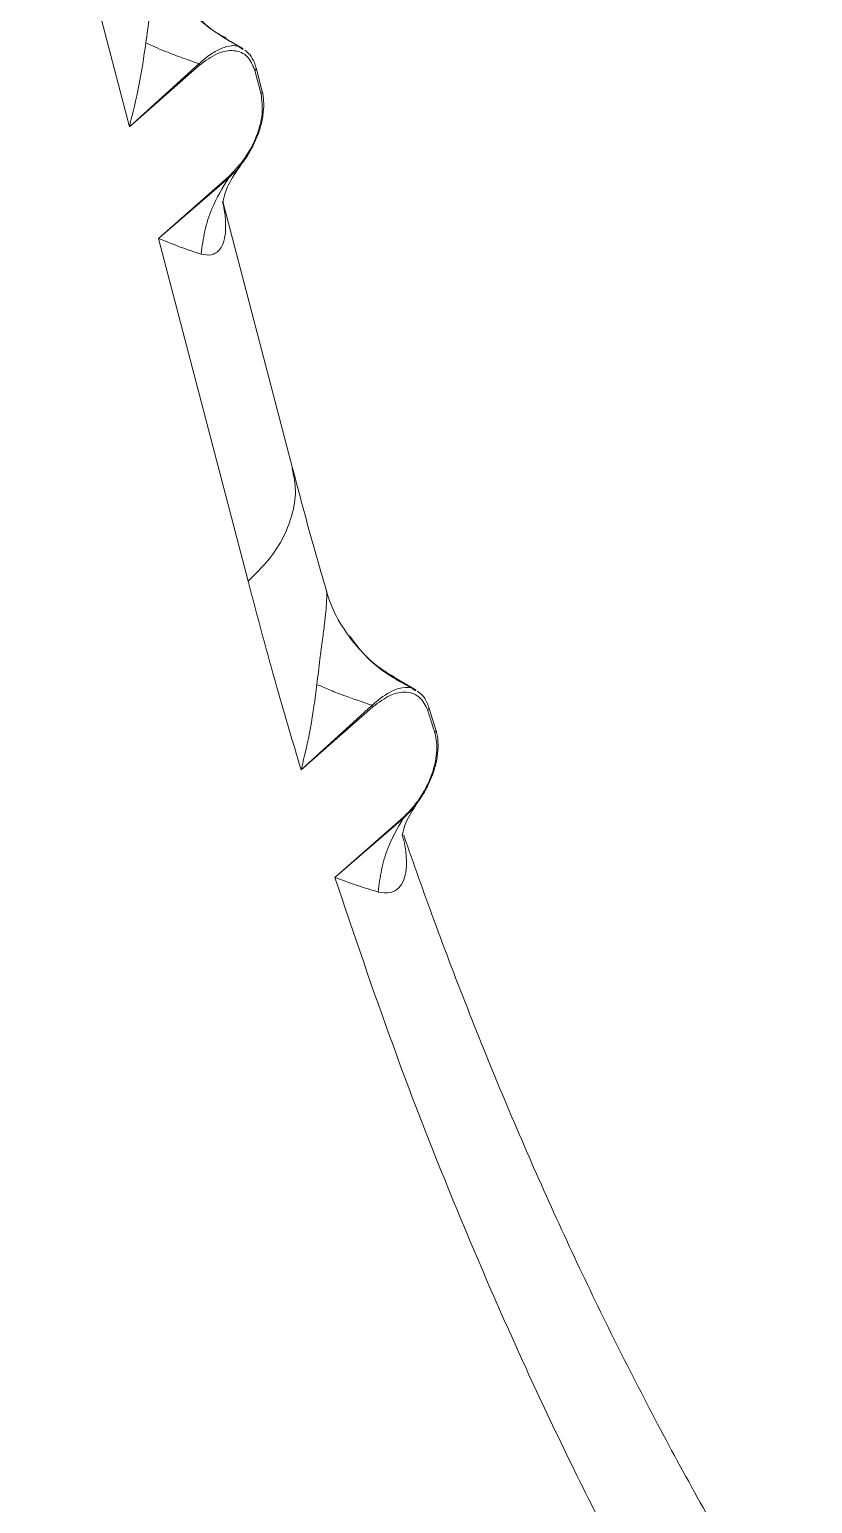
# Model space of a CAD drawing. Header units: millimetres. Extents: x 169 to 14583, y -399 to 10804.
# Drawn here: x 13084.6 to 13176.1, y 7534.1 to 7706.4 of the extents above; entities that cross this region are included whole.
import ezdxf

# ---------------------------------------------------------------- set-up
doc = ezdxf.new("R2010")
doc.units = ezdxf.units.MM
doc.header["$LTSCALE"] = 35

msp = doc.modelspace()

# ---------------------------------------------------------------- linework, layer by layer
at = {"color": 7, "linetype": 'Continuous', "lineweight": 18}
for p, q in [((13096.239, 7695.052), (13084.555, 7739.758)), ((13107.524, 7705.361), (13107.211, 7705.535)), ((13107.924, 7705.131), (13107.214, 7705.541)), ((13109.552, 7704.191), (13108.292, 7704.918)), ((13109.506, 7704.118), (13109.095, 7704.428)), ((13104.378, 7702.436), (13096.239, 7695.052)), ((13096.239, 7695.052), (13104.447, 7702.276)), ((13111.639, 7698.898), (13110.922, 7701.643)), ((13111.775, 7699.203), (13111.057, 7701.948)), ((13107.855, 7689.236), (13099.647, 7682.012)), ((13099.647, 7682.012), (13107.86, 7689.112)), ((13115.325, 7655.17), (13107.181, 7686.333)), ((13110.117, 7641.949), (13099.647, 7682.012)), ((13129.766, 7629.219), (13127.052, 7630.785)), ((13129.72, 7629.143), (13129.231, 7629.468)), ((13116.325, 7619.874), (13124.649, 7627.432)), ((13116.325, 7619.874), (13124.723, 7627.264)), ((13132.089, 7624.563), (13131.264, 7627.186)), ((13128.245, 7614.325), (13120.27, 7607.307)), ((13128.252, 7614.208), (13120.27, 7607.307)), ((13128.245, 7614.325), (13128.252, 7614.208))]:
    msp.add_line(p, q, dxfattribs=at)
for points, knots in [([(13099.471, 7715.791), (13099.484, 7715.717), (13099.511, 7715.571), (13099.484, 7714.785), (13099.385, 7713.615), (13099.2, 7712.085), (13098.923, 7710.137), (13098.548, 7707.663), (13098.304, 7705.871), (13098.168, 7704.869)], [0, 0, 0, 0, 0.1313379, 0.2610596, 0.3800453, 0.5028456, 0.6345847, 0.7957152, 1, 1, 1, 1]), ([(13107.574, 7705.453), (13107.153, 7705.67), (13105.572, 7706.486), (13104.288, 7707.828), (13103.347, 7708.812)], [0, 0, 0, 0, 0.26683612, 1, 1, 1, 1]), ([(13103.527, 7708.668), (13103.6, 7708.57), (13104.344, 7707.573), (13106.22, 7706.092), (13108.142, 7704.979), (13109.095, 7704.428)], [0, 0, 0, 0, 0.05184, 0.5303242, 1, 1, 1, 1]), ([(13098.168, 7704.869), (13097.926, 7703.2), (13097.441, 7699.848), (13096.641, 7696.655), (13096.239, 7695.052)], [0, 0, 0, 0, 0.4981456, 1, 1, 1, 1]), ([(13104.378, 7702.436), (13103.652, 7702.691), (13102.195, 7703.204), (13099.976, 7704.052), (13098.853, 7704.56), (13098.168, 7704.869)], [0, 0, 0, 0, 0.2791591, 0.5606522, 1, 1, 1, 1]), ([(13109.095, 7704.428), (13108.987, 7704.462), (13108.701, 7704.552), (13108.046, 7704.567), (13107.054, 7704.293), (13105.74, 7703.609), (13104.847, 7702.84), (13104.378, 7702.436)], [0, 0, 0, 0, 0.0879438, 0.2347719, 0.4787497, 0.726205, 1, 1, 1, 1]), ([(13109.095, 7704.428), (13108.656, 7704.7), (13108.141, 7705.019), (13107.603, 7705.317), (13107.524, 7705.361)], [0, 0, 0, 0, 0.8523952, 1, 1, 1, 1]), ([(13111.052, 7701.974), (13110.991, 7702.173), (13110.817, 7702.743), (13110.408, 7703.484), (13109.938, 7703.864), (13109.737, 7704.026)], [0, 0, 0, 0, 0.2343995, 0.6720612, 1, 1, 1, 1]), ([(13104.447, 7702.276), (13104.438, 7702.304), (13104.422, 7702.355), (13104.391, 7702.411), (13104.378, 7702.436)], [0, 0, 0, 0, 0.5597749, 1, 1, 1, 1]), ([(13110.922, 7701.643), (13110.96, 7701.685), (13111.037, 7701.77), (13111.073, 7701.883), (13111.054, 7701.936), (13111.051, 7701.946)], [0, 0, 0, 0, 0.4481681, 0.8963361, 1, 1, 1, 1]), ([(13109.371, 7690.728), (13109.383, 7690.741), (13109.731, 7691.143), (13110.306, 7692.079), (13111.042, 7693.485), (13111.575, 7694.953), (13111.901, 7696.404), (13111.995, 7697.764), (13111.902, 7698.686), (13111.791, 7699.141), (13111.769, 7699.229)], [0, 0, 0, 0, 0.0056808, 0.1662894, 0.3268589, 0.4875941, 0.6487072, 0.8104491, 0.9634443, 1, 1, 1, 1]), ([(13111.768, 7699.201), (13111.772, 7699.191), (13111.791, 7699.138), (13111.754, 7699.024), (13111.677, 7698.94), (13111.639, 7698.898)], [0, 0, 0, 0, 0.1036639, 0.5518319, 1, 1, 1, 1]), ([(13104.623, 7680.171), (13104.749, 7681.085), (13105.003, 7682.921), (13105.974, 7686.019), (13107.146, 7687.941), (13107.86, 7689.112)], [0, 0, 0, 0, 0.2791591, 0.5606522, 1, 1, 1, 1]), ([(13107.179, 7686.332), (13107.188, 7686.326), (13107.211, 7686.311), (13107.313, 7686.879), (13107.743, 7688.375), (13108.753, 7689.836), (13109.314, 7690.649)], [0, 0, 0, 0, 0.0984603, 0.239718, 0.5770735, 1, 1, 1, 1]), ([(13107.86, 7689.112), (13107.863, 7689.132), (13107.869, 7689.167), (13107.859, 7689.215), (13107.855, 7689.236)], [0, 0, 0, 0, 0.5597749, 1, 1, 1, 1]), ([(13109.365, 7690.73), (13109.342, 7690.694), (13108.916, 7690.047), (13108.373, 7689.567), (13107.86, 7689.112)], [0, 0, 0, 0, 0.0543217, 1, 1, 1, 1]), ([(13104.623, 7680.171), (13105.04, 7680.095), (13105.787, 7679.96), (13106.681, 7680.474), (13107.236, 7681.346), (13107.507, 7682.56), (13107.508, 7684.064), (13107.36, 7685.381), (13107.165, 7686.185), (13107.121, 7686.37)], [0, 0, 0, 0, 0.22521023, 0.40285903, 0.5509377, 0.6836376, 0.81599577, 0.95775909, 1, 1, 1, 1]), ([(13099.647, 7682.012), (13100.563, 7681.645), (13102.39, 7680.912), (13103.88, 7680.417), (13104.623, 7680.171)], [0, 0, 0, 0, 0.501851, 1, 1, 1, 1]), ([(13115.275, 7655.159), (13115.441, 7654.398), (13115.802, 7652.733), (13115.447, 7650.009), (13114.39, 7647.164), (13112.644, 7644.404), (13110.959, 7642.768), (13110.117, 7641.949)], [0, 0, 0, 0, 0.1740969, 0.3805727, 0.5870484, 0.7935242, 1, 1, 1, 1]), ([(13119.333, 7640.699), (13118.783, 7642.578), (13117.388, 7647.345), (13116.103, 7652.218), (13115.325, 7655.17)], [0, 0, 0, 0, 0.3940721, 1, 1, 1, 1]), ([(13110.117, 7641.949), (13111.228, 7637.786), (13113.212, 7630.35), (13115.374, 7623.075), (13116.325, 7619.874)], [0, 0, 0, 0, 0.5599987, 1, 1, 1, 1]), ([(13119.299, 7640.688), (13119.3, 7640.691), (13119.31, 7640.743), (13119.337, 7640.37), (13119.311, 7639.616), (13119.225, 7638.434), (13119.064, 7636.934), (13118.825, 7635.019), (13118.498, 7632.607), (13118.288, 7630.857), (13118.171, 7629.881)], [0, 0, 0, 0, 0.0078892, 0.1566028, 0.2828236, 0.3985291, 0.51924, 0.6461712, 0.8025649, 1, 1, 1, 1]), ([(13122.458, 7634.778), (13121.725, 7635.793), (13120.253, 7637.831), (13119.605, 7639.768), (13119.28, 7640.74)], [0, 0, 0, 0, 0.4981104, 1, 1, 1, 1]), ([(13127.253, 7630.711), (13126.711, 7631.034), (13125.442, 7631.791), (13123.647, 7633.352), (13122.555, 7634.687), (13122.01, 7635.354)], [0, 0, 0, 0, 0.27186266, 0.63618896, 1, 1, 1, 1]), ([(13122.036, 7635.505), (13122.586, 7634.753), (13123.802, 7633.089), (13126.28, 7631.057), (13128.254, 7629.994), (13129.231, 7629.468)], [0, 0, 0, 0, 0.2939004, 0.6502799, 1, 1, 1, 1]), ([(13129.231, 7629.468), (13128.795, 7629.744), (13128.141, 7630.159), (13127.458, 7630.546), (13127.231, 7630.675)], [0, 0, 0, 0, 0.6677188, 1, 1, 1, 1]), ([(13118.171, 7629.881), (13117.949, 7628.175), (13117.504, 7624.755), (13116.719, 7621.504), (13116.325, 7619.874)], [0, 0, 0, 0, 0.4986104, 1, 1, 1, 1]), ([(13118.171, 7629.881), (13118.607, 7629.684), (13119.478, 7629.29), (13121.561, 7628.48), (13123.484, 7627.828), (13124.649, 7627.432)], [0, 0, 0, 0, 0.2827853, 0.5651809, 1, 1, 1, 1]), ([(13124.649, 7627.432), (13125.066, 7627.797), (13125.829, 7628.465), (13126.891, 7629.077), (13128.072, 7629.578), (13128.767, 7629.512), (13129.231, 7629.468)], [0, 0, 0, 0, 0.25256784, 0.46251251, 0.64078118, 1, 1, 1, 1]), ([(13131.264, 7627.186), (13131.194, 7627.379), (13130.996, 7627.928), (13130.574, 7628.61), (13130.111, 7628.939), (13129.927, 7629.069)], [0, 0, 0, 0, 0.2454249, 0.7011183, 1, 1, 1, 1]), ([(13124.723, 7627.264), (13124.713, 7627.294), (13124.696, 7627.347), (13124.664, 7627.406), (13124.649, 7627.432)], [0, 0, 0, 0, 0.5597541, 1, 1, 1, 1]), ([(13131.14, 7626.833), (13131.178, 7626.877), (13131.255, 7626.965), (13131.289, 7627.095), (13131.263, 7627.161), (13131.255, 7627.183)], [0, 0, 0, 0, 0.3988444, 0.7976887, 1, 1, 1, 1]), ([(13131.14, 7626.833), (13131.293, 7626.342), (13131.567, 7625.466), (13131.844, 7624.593), (13131.966, 7624.208)], [0, 0, 0, 0, 0.56, 1, 1, 1, 1]), ([(13131.966, 7624.208), (13132.05, 7623.856), (13132.219, 7623.152), (13132.201, 7621.896), (13131.99, 7620.559), (13131.569, 7619.173), (13130.95, 7617.799), (13130.169, 7616.499), (13129.263, 7615.299), (13128.584, 7614.65), (13128.245, 7614.325)], [0, 0, 0, 0, 0.12497328, 0.25, 0.37502672, 0.5, 0.62497328, 0.75, 0.87502672, 1, 1, 1, 1]), ([(13129.858, 7615.95), (13130.141, 7616.35), (13130.728, 7617.182), (13131.428, 7618.579), (13131.967, 7620.041), (13132.291, 7621.494), (13132.387, 7622.88), (13132.281, 7623.893), (13132.13, 7624.418), (13132.089, 7624.563)], [0, 0, 0, 0, 0.1467261, 0.304439, 0.4623146, 0.6205615, 0.7794259, 0.9390358, 1, 1, 1, 1]), ([(13132.08, 7624.559), (13132.089, 7624.537), (13132.115, 7624.471), (13132.08, 7624.341), (13132.004, 7624.252), (13131.966, 7624.208)], [0, 0, 0, 0, 0.2, 0.6, 1, 1, 1, 1]), ([(13131.6, 7619.388), (13131.586, 7619.324), (13131.431, 7618.648), (13130.863, 7617.426), (13130.18, 7616.427), (13129.855, 7615.952)], [0, 0, 0, 0, 0.051496, 0.5494237, 1, 1, 1, 1]), ([(13128.155, 7612.21), (13128.157, 7612.2), (13128.172, 7612.138), (13128.205, 7612.51), (13128.512, 7613.811), (13129.38, 7615.179), (13129.881, 7615.971)], [0, 0, 0, 0, 0.02759, 0.177674, 0.5243507, 1, 1, 1, 1]), ([(13129.855, 7615.952), (13129.831, 7615.915), (13129.384, 7615.215), (13128.803, 7614.698), (13128.252, 7614.208)], [0, 0, 0, 0, 0.0535589, 1, 1, 1, 1]), ([(13125.337, 7605.606), (13125.449, 7606.482), (13125.674, 7608.239), (13126.546, 7611.212), (13127.606, 7613.073), (13128.252, 7614.208)], [0, 0, 0, 0, 0.27922681, 0.56059995, 1, 1, 1, 1]), ([(13125.337, 7605.606), (13125.823, 7605.527), (13126.687, 7605.387), (13127.726, 7605.955), (13128.363, 7606.893), (13128.667, 7608.175), (13128.663, 7609.723), (13128.482, 7611.118), (13128.246, 7611.967), (13128.18, 7612.204)], [0, 0, 0, 0, 0.23173994, 0.41211894, 0.5590422, 0.68826249, 0.81649302, 0.94894915, 1, 1, 1, 1]), ([(13176.143, 7512.371), (13174.406, 7515.106), (13170.733, 7520.89), (13165.356, 7530.017), (13159.963, 7539.679), (13154.772, 7549.573), (13149.778, 7559.687), (13144.986, 7570.022), (13140.393, 7580.572), (13136.007, 7591.34), (13131.966, 7601.881), (13129.488, 7608.938), (13128.325, 7612.252)], [0, 0, 0, 0, 0.0919142, 0.1944543, 0.2968946, 0.3992402, 0.5014965, 0.6036694, 0.7057648, 0.8077887, 0.9097471, 1, 1, 1, 1]), ([(13120.27, 7607.307), (13122.509, 7600.687), (13126.986, 7587.449), (13134.476, 7568.344), (13143.018, 7548.728), (13152.726, 7528.73), (13160.23, 7515.46), (13163.982, 7508.825)], [0, 0, 0, 0, 0.1866678, 0.3733357, 0.5600036, 0.7800019, 1, 1, 1, 1]), ([(13120.27, 7607.307), (13120.274, 7607.305), (13120.285, 7607.301), (13120.321, 7607.288), (13120.443, 7607.243), (13120.899, 7607.076), (13121.774, 7606.76), (13123.403, 7606.19), (13124.564, 7605.839), (13125.337, 7605.606)], [0, 0, 0, 0, 0.0020557, 0.00592579, 0.01910881, 0.0672414, 0.25049777, 0.50092044, 1, 1, 1, 1])]:
    msp.add_open_spline(points, degree=3, knots=knots, dxfattribs=at)
for points in [[(13104.447, 7702.276), (13105.139, 7702.786), (13106.522, 7703.807), (13108.533, 7704.126), (13110.155, 7703.453), (13110.666, 7702.246), (13110.922, 7701.643)], [(13111.639, 7698.898), (13111.735, 7698.155), (13111.928, 7696.668), (13111.199, 7693.925), (13109.805, 7691.248), (13108.505, 7689.907), (13107.855, 7689.236)], [(13124.723, 7627.264), (13125.396, 7627.764), (13126.744, 7628.764), (13128.711, 7629.113), (13130.324, 7628.523), (13130.868, 7627.396), (13131.14, 7626.833)]]:
    msp.add_open_spline(points, degree=3, dxfattribs=at)

doc.saveas('drawing.dxf')
